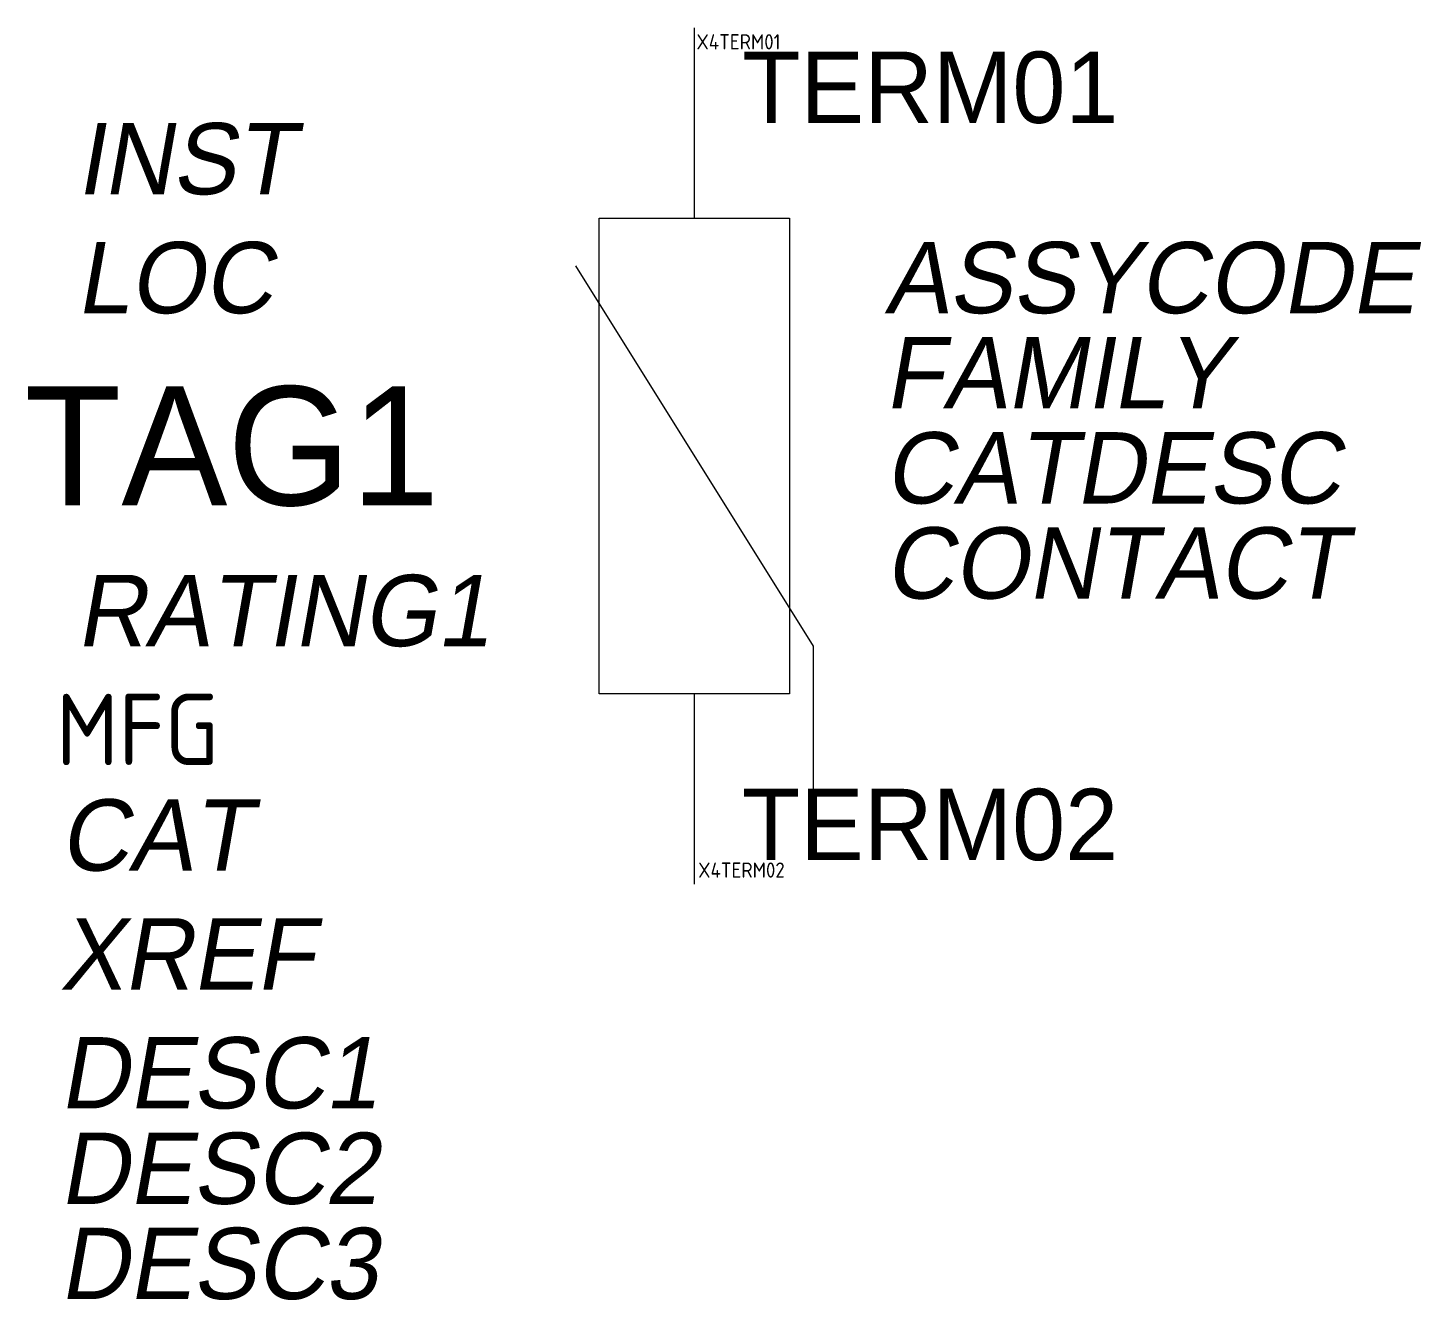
# Model space of a CAD drawing. Extents: x -14 to 15.3, y -26.7 to 0.
import ezdxf
from ezdxf.enums import TextEntityAlignment as Align

# ---------------------------------------------------------------- set-up
doc = ezdxf.new("R2010")
doc.units = 0
doc.header["$MEASUREMENT"] = 0
doc.styles.add('WD_IEC', font='isocp2.shx', dxfattribs={"width": 0.9, "height": 4})

msp = doc.modelspace()

# ---------------------------------------------------------------- linework, layer by layer
for p, q in [((0, -4), (0, 0)), ((-2.5, -5), (2.5, -13)), ((2.5, -13), (2.5, -16)), ((0, -18), (0, -14))]:
    msp.add_line(p, q)
msp.add_lwpolyline([(-2, -4), (2, -4), (2, -14), (-2, -14)], close=True)

# ---------------------------------------------------------------- texts
at = {"style": 'WD_IEC', "flags": 1}
for tag, p in [('X4TERM01', (0.044, -0.453)), ('X4TERM02', (0.08, -17.867))]:
    msp.add_attdef(tag, p, '', height=0.32, dxfattribs=at)
for tag, p, s in [('TERM01', (1.006, -1.999), '1'), ('TERM02', (1, -17.498), '2')]:
    msp.add_attdef(tag, p, s, height=1.5)
at = {"oblique": 10, "flags": 1}
for tag, p, s in [('INST', (-13, -3.5), ''), ('LOC', (-13, -6), ''), ('ASSYCODE', (4, -6), ''), ('FAMILY', (4, -8), 'SU_ACKO'), ('CATDESC', (4, -10), ''), ('CONTACT', (4, -12), ''), ('CAT', (-13.351, -17.719), 'МРК'), ('XREF', (-13.351, -20.219), ''), ('DESC1', (-13.351, -22.719), ''), ('DESC2', (-13.351, -24.727), ''), ('DESC3', (-13.351, -26.727), '')]:
    msp.add_attdef(tag, p, s, height=1.5, dxfattribs=at)
msp.add_attdef('TAG1', text='OPV', height=2.5).set_placement((-5.362, -10.037), align=Align.RIGHT)
at = {"oblique": 10}
msp.add_attdef('RATING1', (-13, -13), '', height=1.5, dxfattribs=at)
at = {"style": 'WD_IEC', "flags": 1}
msp.add_attdef('MFG', text='ACKO', height=1.5, dxfattribs=at).set_placement((-10, -15.5), align=Align.RIGHT)

doc.saveas('drawing.dxf')
